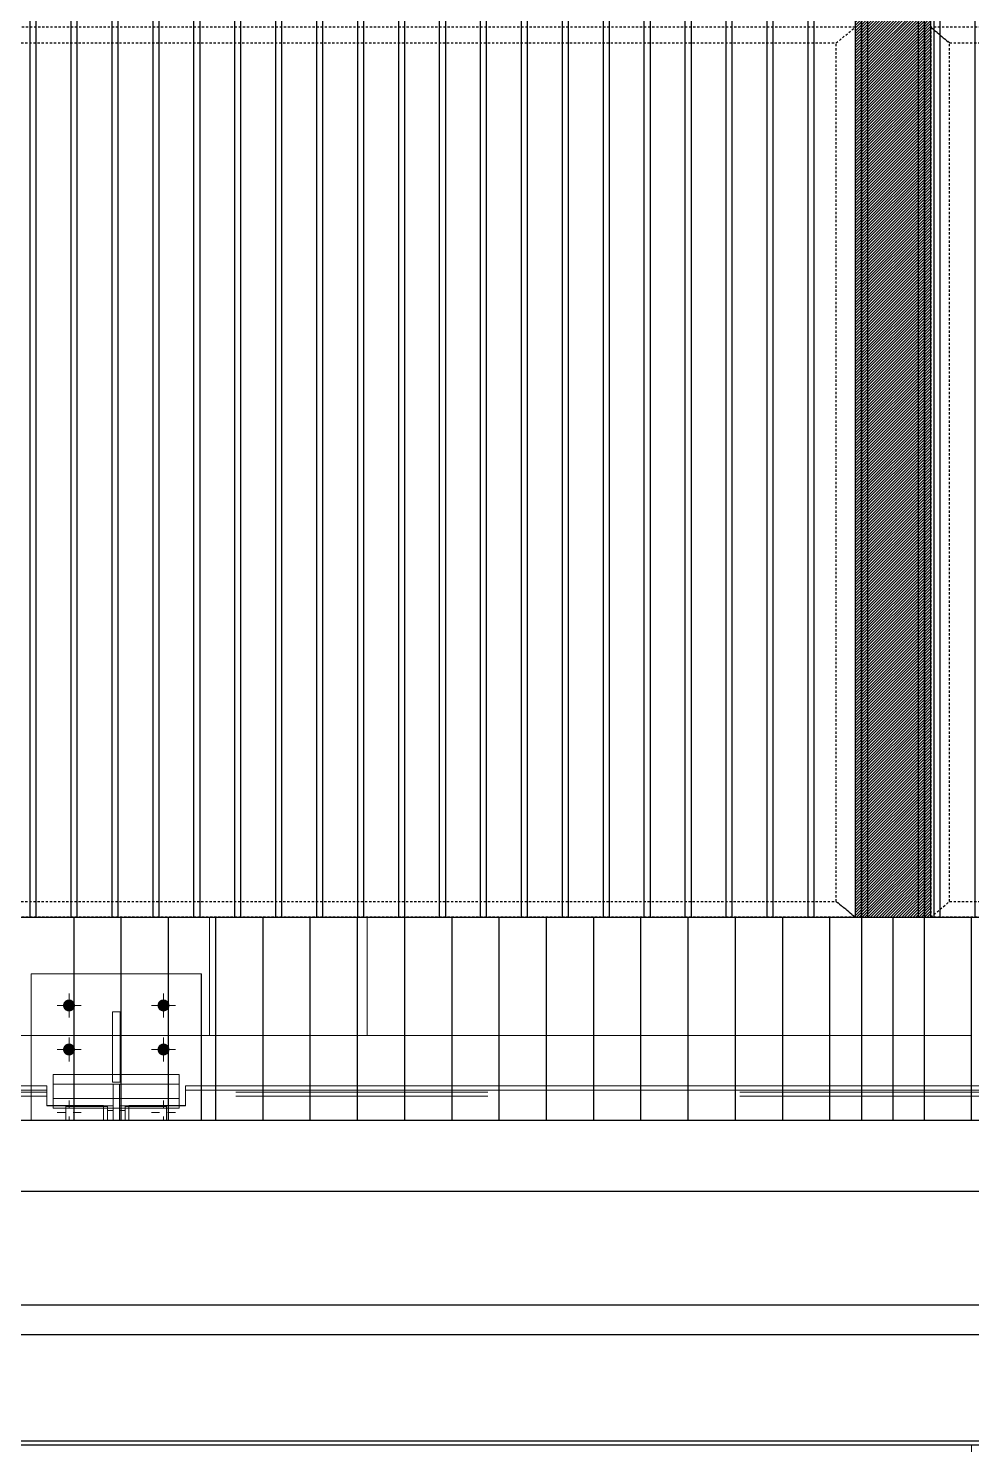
# Model space of a CAD drawing. Header units: millimetres. Extents: x 652937 to 1670132, y 1473552 to 2851037.
# Drawn here: x 823088 to 824586, y 1517620 to 1519870 of the extents above; entities that cross this region are included whole.
import ezdxf
from ezdxf.xclip import XClip

# ---------------------------------------------------------------- set-up
doc = ezdxf.new("R2010")
doc.units = ezdxf.units.MM
doc.header["$XCLIPFRAME"] = 0
for name, pattern in [('TA_GL_005.00000', [13.75, 5, -1.25, 1.25, -1.25, 5]), ('TA_HL_001.00000', [6.5, 3.55, -2.95]), ('XKITLINE00', [0]), ('XKITLINE02', [4, 2, -2])]:
    doc.linetypes.add(name, pattern=pattern)
doc.layers.add('000 - 0_HIDE_OBJ_FRAMING_DEF_SUB', color=1, linetype='Continuous', plot=False)
for name, color, linetype in [('000 - 0_SYM_DWG_GRIDLINE_MAIN_COLOR_251', 251, 'Continuous'), ('010 - ASPG_EXTR_MAIN_COLOR_2', 2, 'Continuous'), ('010 - ASPG_EXTR_WIPEOUT_', 250, 'Continuous'), ('010 - ASPG_FRAMING_MAIN_COLOR_1', 3, 'Continuous'), ('010 - ASPG_FRAMING_SUB_COLOR_2', 1, 'Continuous'), ('010 - ASPG_FRAMING_SUB_COLOR_3', 251, 'Continuous')]:
    doc.layers.add(name, color=color, linetype=linetype)
doc.layers.add('000_AREA_ASPG_AREA_HATCH_', color=7, linetype='Continuous', true_color=0xff8700, plot=False)
doc.layers.add('000_AREA_ASPG_AREA_MAIN_COLOR_1', color=7, linetype='Continuous', true_color=0xff8700, plot=False)
for name, color, linetype, lineweight in [('A-230-M_FLOOR', 2, 'Continuous', 25), ('A-CANOPY', 1, 'Continuous', 25), ('Bolt', 7, 'Continuous', 0), ('Part', 2, 'Continuous', 0)]:
    doc.layers.add(name, color=color, linetype=linetype, lineweight=lineweight)
doc.styles.add('TA', font='', dxfattribs={"height": 4.5})
doc.styles.get('TA').set_extended_font_data('Cordia New')

# ---------------------------------------------------------------- blocks, each defined once
blk = doc.blocks.new('*U6164')
at = {"layer": '000 - 0_SYM_DWG_GRIDLINE_MAIN_COLOR_251', "linetype": 'ByBlock', "ltscale": 5}
blk.add_line((200, 0), (-30071, 0), dxfattribs=at)
at = {"style": 'TA', "flags": 1}
blk.add_attdef('LOCATION', (6, -6), '', height=4.5, rotation=270, dxfattribs=at)
blk = doc.blocks.new('W-1-PP18-ST_ENT3_REV02_20260413-044638_PP18_ENT3_ELE2-DIMS-2')
at = {"color": 6, "linetype": 'TA_GL_005.00000', "rotation": 180}
for p in [(-7244, 107800), (-7244, 107400)]:
    blk.add_blockref('*U6164', p, dxfattribs=at)
blk = doc.blocks.new('GM_Louver Grill Vertical Z1 - Z Profile-V141-ENT 3 ELE-4 Sheet')
at = {"layer": '000 - 0_HIDE_OBJ_FRAMING_DEF_SUB'}
blk.add_line((187463.5, 105550), (187463.5, 114870), dxfattribs=at)
blk = doc.blocks.new('E4')
at = {"layer": '000 - 0_HIDE_OBJ_FRAMING_DEF_SUB'}
for points in [[(-1563166.2, 114870), (-1561666.2, 114870), (-1561666.2, 105550), (-1563166.2, 105550)], [(-1560166.2, 114870), (-1561666.2, 114870), (-1561666.2, 105550), (-1560166.2, 105550)], [(-1563116.2, 114820), (-1561716.2, 114820), (-1561716.2, 105600), (-1563116.2, 105600)], [(-1561616.2, 114820), (-1560216.2, 114820), (-1560216.2, 105600), (-1561616.2, 105600)]]:
    blk.add_lwpolyline(points, close=True, dxfattribs=at)
at = {"layer": '000 - 0_HIDE_OBJ_FRAMING_DEF_SUB', "color": 8}
for p in [(-1750429.7, 0), (-1750354.7, 0), (-1750279.7, 0), (-1750204.7, 0), (-1750129.7, 0), (-1750054.7, 0), (-1749979.7, 0), (-1749904.7, 0), (-1749829.7, 0), (-1749754.7, 0), (-1749679.7, 0), (-1749604.7, 0), (-1749529.7, 0), (-1749454.7, 0), (-1749379.7, 0), (-1749304.7, 0), (-1749229.7, 0), (-1749004.7, 0)]:
    blk.add_blockref('GM_Louver Grill Vertical Z1 - Z Profile-V141-ENT 3 ELE-4 Sheet', p, dxfattribs=at)
blk = doc.blocks.new('W-1-PP18-ST_ENT3_REV02_20260413-214324_PP18_ENT3_SE_ELE4-1')
at = {"layer": 'A-230-M_FLOOR', "color": 4, "lineweight": 9}
blk.add_lwpolyline([(1915, 102450), (1915, 114420), (2165, 114420), (2165, 102450)], dxfattribs=at)
at = {"layer": 'A-230-M_FLOOR', "lineweight": 9}
for points in [[(1915, 107800), (-835, 107800)], [(-835, 107400), (1915, 107400)], [(1915, 106200), (-835, 106200)]]:
    blk.add_lwpolyline(points, dxfattribs=at)
blk.add_blockref('E4', (1563456.2, 0))
blk = doc.blocks.new('*A40034527')
at = {"layer": 'Part', "linetype": 'XKITLINE02', "lineweight": 0}
for p, q in [((19.122009, -86.420099), (19.122009, -99.520099)), ((19.122093, -86.420099), (19.122093, -99.520099)), ((19.122101, -86.420099), (19.122101, -99.520099)), ((19.357009, -86.420099), (19.357009, -99.520099)), ((19.357093, -86.420099), (19.357093, -99.520099)), ((19.387009, -86.420099), (19.387009, -99.520099)), ((19.387093, -86.420099), (19.387093, -99.520099)), ((19.622009, -99.520099), (19.622009, -86.420099)), ((19.622101, -86.420099), (19.622101, -99.520099)), ((19.122001, -97.720099), (19.122001, -99.520099)), ((19.622001, -97.720099), (19.622001, -99.520099)), ((19.622093, -97.720099), (19.622093, -99.520099)), ((19.622101, -99.520099), (19.122001, -99.520099))]:
    blk.add_line(p, q, dxfattribs=at)
at = {"layer": 'Part', "linetype": 'XKITLINE00', "lineweight": 0}
for p, q in [((19.122001, -94.325099), (19.122001, -97.720099)), ((19.622001, -94.295099), (19.622001, -97.720099)), ((19.622093, -94.295099), (19.622093, -97.720099))]:
    blk.add_line(p, q, dxfattribs=at)
blk = doc.blocks.new('*A41354659')
at = {"layer": 'Part', "linetype": 'XKITLINE02', "lineweight": 0}
for p, q in [((16.322193, -99.720099), (16.322193, -101.220099)), ((31.322733, -99.720099), (16.322193, -99.720099)), ((16.322193, -101.220099), (31.322733, -101.220099))]:
    blk.add_line(p, q, dxfattribs=at)
blk = doc.blocks.new('*A41364660')
at = {"layer": 'Part', "linetype": 'XKITLINE02', "lineweight": 0}
for p, q in [((4.472193, -99.720099), (4.472193, -101.220099)), ((15.072732, -99.720099), (4.472193, -99.720099)), ((15.072193, -101.220099), (15.072193, -99.720099)), ((4.472193, -101.220099), (15.072732, -101.220099))]:
    blk.add_line(p, q, dxfattribs=at)
blk = doc.blocks.new('*A41454669')
at = {"layer": 'Part', "linetype": 'XKITLINE02', "lineweight": 0}
for p, q in [((16.322732, -99.720099), (15.072193, -99.720099)), ((15.072193, -99.720099), (15.072193, -105.720099)), ((16.322193, -105.720099), (16.322193, -99.720099)), ((15.072193, -105.720099), (16.322732, -105.720099))]:
    blk.add_line(p, q, dxfattribs=at)
blk = doc.blocks.new('*A41574681')
at = {"layer": 'Part', "linetype": 'XKITLINE00', "lineweight": 0}
for p, q in [((37.371892, -99.720099), (-7.628107, -99.720099)), ((-7.628107, -108.470099), (37.371892, -108.470099))]:
    blk.add_line(p, q, dxfattribs=at)
blk = doc.blocks.new('*A41584682')
at = {"layer": 'Part', "linetype": 'XKITLINE00', "lineweight": 0}
for p, q in [((-7.628107, -97.720099), (36.121892, -97.720099)), ((-7.628107, -99.720099), (36.121892, -99.720099))]:
    blk.add_line(p, q, dxfattribs=at)
blk = doc.blocks.new('*A41604684')
at = {"layer": 'Part', "linetype": 'XKITLINE00', "lineweight": 0}
for p, q in [((14.881683, -106.119092), (14.881608, -106.155229)), ((21.281608, -106.155229), (14.881608, -106.155229)), ((14.881608, -106.155229), (14.881611, -106.279648)), ((21.281683, -106.119092), (14.881683, -106.119092)), ((21.281608, -106.155229), (21.281683, -106.119092)), ((21.28161, -106.279648), (21.281608, -106.155229)), ((21.281683, -106.155229), (21.281684, -106.168859)), ((14.831471, -106.276757), (14.881617, -106.276757)), ((14.831471, -106.279648), (14.881611, -106.279648)), ((21.28161, -106.279648), (21.331471, -106.279648)), ((21.281616, -106.276757), (21.331471, -106.276757)), ((14.431622, -106.881257), (14.431623, -106.901739)), ((14.431623, -106.901739), (21.731641, -106.901739)), ((21.73164, -106.881257), (21.731641, -106.901739))]:
    blk.add_line(p, q, dxfattribs=at)
at = {"layer": 'Part', "linetype": 'XKITLINE02', "lineweight": 0}
for p, q in [((14.881615, -106.202106), (14.881684, -106.168859)), ((14.881684, -106.168859), (14.881683, -106.119092)), ((21.281684, -106.168859), (14.881684, -106.168859)), ((21.281684, -106.168859), (21.281615, -106.202106)), ((21.281683, -106.119092), (21.281683, -106.155229)), ((14.431611, -106.279648), (14.431617, -106.276757)), ((14.431611, -106.279648), (14.431622, -106.881257)), ((14.431611, -106.279648), (14.831471, -106.279648)), ((14.431628, -106.849081), (14.431617, -106.276757)), ((14.431617, -106.276757), (14.831471, -106.276757)), ((14.881611, -106.279648), (14.881617, -106.276757)), ((21.281615, -106.202106), (14.881615, -106.202106)), ((14.881617, -106.276757), (14.881615, -106.202106)), ((21.28161, -106.279648), (21.281616, -106.276757)), ((21.281615, -106.202106), (21.281616, -106.276757)), ((21.331471, -106.276757), (21.731635, -106.276757)), ((21.331471, -106.279648), (21.731629, -106.279648)), ((21.731635, -106.276757), (21.731629, -106.279648)), ((21.731629, -106.279648), (21.73164, -106.881257)), ((21.731646, -106.849081), (21.731635, -106.276757)), ((14.431697, -106.865601), (14.431623, -106.901739)), ((14.431628, -106.849081), (14.431696, -106.815834)), ((14.431628, -106.849081), (21.731646, -106.849081)), ((14.431696, -106.815834), (14.431697, -106.865601)), ((14.431696, -106.815834), (21.731714, -106.815834)), ((14.431697, -106.865601), (21.731715, -106.865601)), ((21.731641, -106.901739), (21.731715, -106.865601)), ((21.731714, -106.815834), (21.731646, -106.849081)), ((21.731715, -106.865601), (21.731714, -106.815834))]:
    blk.add_line(p, q, dxfattribs=at)
blk = doc.blocks.new('*A41644688')
at = {"layer": 'Part', "linetype": 'XKITLINE00', "lineweight": 0}
for p, q in [((7.381683, -106.119092), (7.381608, -106.155229)), ((13.781608, -106.155229), (7.381608, -106.155229)), ((7.381608, -106.155229), (7.381611, -106.279648)), ((13.781683, -106.119092), (7.381683, -106.119092)), ((13.781608, -106.155229), (13.781683, -106.119092)), ((13.781611, -106.279648), (13.781608, -106.155229)), ((13.781684, -106.155229), (13.781684, -106.168859)), ((7.331471, -106.276757), (7.381617, -106.276757)), ((7.331471, -106.279648), (7.381611, -106.279648)), ((13.781611, -106.279648), (13.831471, -106.279648)), ((13.781617, -106.276757), (13.831471, -106.276757)), ((6.931622, -106.881257), (6.931623, -106.901739)), ((6.931623, -106.901739), (14.231641, -106.901739)), ((14.23164, -106.881257), (14.231641, -106.901739))]:
    blk.add_line(p, q, dxfattribs=at)
at = {"layer": 'Part', "linetype": 'XKITLINE02', "lineweight": 0}
for p, q in [((7.381615, -106.202106), (7.381684, -106.168859)), ((7.381684, -106.168859), (7.381683, -106.119092)), ((13.781684, -106.168859), (7.381684, -106.168859)), ((13.781684, -106.168859), (13.781615, -106.202106)), ((13.781683, -106.119092), (13.781684, -106.155229)), ((6.931611, -106.279648), (6.931617, -106.276757)), ((6.931611, -106.279648), (6.931622, -106.881257)), ((6.931611, -106.279648), (7.331471, -106.279648)), ((6.931628, -106.849081), (6.931617, -106.276757)), ((6.931617, -106.276757), (7.331471, -106.276757)), ((7.381611, -106.279648), (7.381617, -106.276757)), ((13.781615, -106.202106), (7.381615, -106.202106)), ((7.381617, -106.276757), (7.381615, -106.202106)), ((13.781611, -106.279648), (13.781617, -106.276757)), ((13.781615, -106.202106), (13.781617, -106.276757)), ((13.831471, -106.276757), (14.231635, -106.276757)), ((13.831471, -106.279648), (14.231629, -106.279648)), ((14.231635, -106.276757), (14.231629, -106.279648)), ((14.231629, -106.279648), (14.23164, -106.881257)), ((14.231646, -106.849081), (14.231635, -106.276757)), ((6.931698, -106.865601), (6.931623, -106.901739)), ((6.931628, -106.849081), (6.931697, -106.815834)), ((6.931628, -106.849081), (14.231646, -106.849081)), ((6.931697, -106.815834), (6.931698, -106.865601)), ((6.931697, -106.815834), (14.231715, -106.815834)), ((6.931698, -106.865601), (14.231716, -106.865601)), ((14.231641, -106.901739), (14.231716, -106.865601)), ((14.231715, -106.815834), (14.231646, -106.849081)), ((14.231716, -106.865601), (14.231715, -106.815834))]:
    blk.add_line(p, q, dxfattribs=at)
blk = doc.blocks.new('*A41654689')
at = {"layer": 'Part', "linetype": 'XKITLINE00', "lineweight": 0}
for p, q in [((13.831471, -107.570088), (13.831471, -107.520088)), ((14.831864, -107.520088), (13.831471, -107.520088)), ((14.831864, -107.520088), (14.831471, -107.520088)), ((14.831471, -107.520088), (14.831471, -107.570088)), ((14.831864, -107.570088), (14.831864, -107.520088)), ((14.831864, -107.570088), (13.831471, -107.570088)), ((14.831471, -107.570088), (14.831864, -107.570088))]:
    blk.add_line(p, q, dxfattribs=at)
at = {"layer": 'Part', "linetype": 'XKITLINE02', "lineweight": 0}
for q in [(13.831864, -107.520088), (13.831471, -107.570088)]:
    blk.add_line((13.831864, -107.570088), q, dxfattribs=at)
blk = doc.blocks.new('*A41664690')
at = {"layer": 'Part', "linetype": 'XKITLINE02', "lineweight": 0}
for p, q in [((14.306864, -106.106494), (14.306471, -106.29698)), ((14.306864, -106.106494), (14.306864, -107.520088)), ((14.356864, -106.106494), (14.306864, -106.106494)), ((14.356864, -106.106494), (14.356471, -106.296979)), ((14.356864, -106.106494), (14.356864, -106.913058)), ((14.356471, -107.520088), (14.356864, -107.520088)), ((14.356471, -107.520088), (14.356864, -107.520088))]:
    blk.add_line(p, q, dxfattribs=at)
at = {"layer": 'Part', "linetype": 'XKITLINE00', "lineweight": 0}
for p, q in [((14.306471, -106.29698), (14.356471, -106.296979)), ((14.306471, -107.520088), (14.306471, -106.29698)), ((14.356471, -106.296979), (14.356471, -107.520088)), ((14.356864, -106.913058), (14.356864, -107.520088)), ((14.356471, -107.520088), (14.306471, -107.520088))]:
    blk.add_line(p, q, dxfattribs=at)
blk = doc.blocks.new('*A41674691')
at = {"layer": 'Part', "linetype": 'XKITLINE00', "lineweight": 0}
for p, q in [((13.831864, -106.031138), (13.831471, -106.2217)), ((13.831864, -106.031138), (14.301742, -106.031138)), ((14.361742, -106.031138), (14.831864, -106.031138)), ((14.831864, -106.031138), (14.831471, -106.22168)), ((14.831864, -106.031138), (14.831864, -106.106491)), ((14.831864, -106.106491), (14.831471, -106.297034)), ((13.831471, -106.2217), (14.831471, -106.22168)), ((13.831471, -106.297053), (13.831471, -106.2217)), ((14.831471, -106.297034), (13.831471, -106.297053)), ((14.831471, -106.22168), (14.831471, -106.297034))]:
    blk.add_line(p, q, dxfattribs=at)
at = {"layer": 'Part', "linetype": 'XKITLINE02', "lineweight": 0}
for p, q in [((13.831864, -106.106491), (13.831864, -106.031138)), ((14.301742, -106.031138), (14.361742, -106.031138)), ((13.831864, -106.106491), (13.831471, -106.297053)), ((14.831864, -106.106491), (13.831864, -106.106491))]:
    blk.add_line(p, q, dxfattribs=at)
blk = doc.blocks.new('*A41684692')
at = {"layer": 'Part', "linetype": 'XKITLINE00', "lineweight": 0}
for p, q in [((13.656884, -105.231116), (13.656909, -105.231116)), ((15.006884, -105.231116), (13.656884, -105.231116)), ((13.656884, -105.231116), (13.656884, -106.119092)), ((15.006909, -105.231116), (15.006884, -105.231116)), ((15.006884, -105.231116), (15.006884, -106.119092)), ((13.656884, -106.901739), (13.656884, -107.831116)), ((15.006884, -106.901739), (15.006884, -107.831116)), ((13.656909, -107.831116), (13.656884, -107.831116)), ((13.656884, -107.831116), (15.006884, -107.831116)), ((15.006909, -107.831116), (15.006884, -107.831116))]:
    blk.add_line(p, q, dxfattribs=at)
at = {"layer": 'Part', "linetype": 'XKITLINE02', "lineweight": 0}
for p, q in [((13.656909, -105.231116), (13.656909, -107.831116)), ((15.006909, -105.231116), (15.006909, -107.831116)), ((13.656884, -106.119092), (13.656884, -106.901739)), ((15.006884, -106.119092), (15.006884, -106.901739))]:
    blk.add_line(p, q, dxfattribs=at)
blk = doc.blocks.new('*A41694693')
at = {"layer": 'Part', "linetype": 'XKITLINE00', "lineweight": 0}
for p, q in [((14.30174, -106.091322), (14.301764, -105.531141)), ((14.301764, -105.531141), (14.361764, -105.531141)), ((14.361764, -105.531141), (14.36174, -106.091322)), ((14.361864, -105.531141), (14.361764, -105.531141)), ((14.361764, -105.531141), (14.361864, -105.531141)), ((14.361864, -106.031141), (14.361864, -105.531141)), ((14.36174, -106.091322), (14.361864, -106.031141)), ((14.36174, -106.091322), (14.30174, -106.091322))]:
    blk.add_line(p, q, dxfattribs=at)
at = {"layer": 'Part', "linetype": 'XKITLINE02', "lineweight": 0}
for p, q in [((14.301864, -106.031141), (14.301864, -105.531141)), ((14.301864, -106.031141), (14.30174, -106.091322)), ((14.361864, -106.031141), (14.301864, -106.031141))]:
    blk.add_line(p, q, dxfattribs=at)
blk = doc.blocks.new('*A41704694')
at = {"layer": 'Part', "linetype": 'XKITLINE02', "lineweight": 0}
for p, q in [((13.657104, -105.231116), (15.00711, -105.231116)), ((13.657104, -106.581116), (13.657104, -105.231116)), ((13.65711, -106.581116), (13.65711, -105.231116)), ((15.007104, -106.581116), (15.007104, -105.231116)), ((15.00711, -105.231116), (15.00711, -106.581116)), ((15.00711, -106.581116), (13.657104, -106.581116))]:
    blk.add_line(p, q, dxfattribs=at)
blk = doc.blocks.new('*A41714695')
at = {"layer": 'Part', "linetype": 'XKITLINE02', "lineweight": 0}
for p, q in [((13.931611, -106.279713), (13.931602, -106.284049)), ((13.931602, -106.284049), (14.261602, -106.284049)), ((13.931602, -106.284049), (13.931602, -106.297051)), ((14.306611, -106.279713), (13.931611, -106.279713)), ((13.931611, -106.279713), (13.931622, -106.87692)), ((14.261602, -106.284049), (14.261575, -106.297045)), ((14.261613, -106.881257), (14.261602, -106.284049)), ((14.306536, -106.31585), (14.306611, -106.279713)), ((14.306611, -106.279713), (14.306622, -106.87692)), ((14.306471, -106.31585), (14.306536, -106.31585)), ((14.306547, -106.913058), (14.306536, -106.31585)), ((13.931613, -106.881257), (13.931622, -106.87692)), ((13.931622, -106.87692), (14.306622, -106.87692)), ((14.261547, -106.881257), (14.261613, -106.881257)), ((14.261547, -106.913058), (14.261613, -106.881257)), ((14.306471, -106.913058), (14.306547, -106.913058)), ((14.306547, -106.913058), (14.306622, -106.87692))]:
    blk.add_line(p, q, dxfattribs=at)
at = {"layer": 'Part', "linetype": 'XKITLINE00', "lineweight": 0}
for p, q in [((13.931602, -106.297051), (13.931613, -106.881257)), ((14.261575, -106.297045), (14.261536, -106.31585)), ((14.261536, -106.31585), (14.306471, -106.31585)), ((14.261536, -106.31585), (14.261547, -106.913058)), ((13.931613, -106.881257), (14.261547, -106.881257)), ((14.261547, -106.913058), (14.306471, -106.913058))]:
    blk.add_line(p, q, dxfattribs=at)
blk = doc.blocks.new('*A41724696')
at = {"layer": 'Part', "linetype": 'XKITLINE00', "lineweight": 0}
for p, q in [((14.356581, -106.297043), (14.356542, -106.31585)), ((14.401581, -106.297042), (14.401542, -106.31585)), ((14.731608, -106.297036), (14.73162, -106.881257)), ((14.356554, -106.913058), (14.356542, -106.31585)), ((14.356542, -106.31585), (14.401542, -106.31585)), ((14.401554, -106.913058), (14.401542, -106.31585)), ((14.401609, -106.31585), (14.40162, -106.881257)), ((14.401554, -106.913058), (14.356554, -106.913058)), ((14.73162, -106.881257), (14.40162, -106.881257))]:
    blk.add_line(p, q, dxfattribs=at)
at = {"layer": 'Part', "linetype": 'XKITLINE02', "lineweight": 0}
for p, q in [((14.356617, -106.279713), (14.356581, -106.297043)), ((14.356629, -106.87692), (14.356617, -106.279713)), ((14.731617, -106.279713), (14.356617, -106.279713)), ((14.401608, -106.284049), (14.401581, -106.297042)), ((14.401608, -106.284049), (14.401609, -106.31585)), ((14.401608, -106.284049), (14.731608, -106.284049)), ((14.731608, -106.284049), (14.731617, -106.279713)), ((14.731608, -106.284049), (14.731608, -106.297036)), ((14.731629, -106.87692), (14.731617, -106.279713)), ((14.356554, -106.913058), (14.356629, -106.87692)), ((14.356629, -106.87692), (14.731629, -106.87692)), ((14.40162, -106.881257), (14.401554, -106.913058)), ((14.731629, -106.87692), (14.73162, -106.881257))]:
    blk.add_line(p, q, dxfattribs=at)
blk = doc.blocks.new('*A41734697')
at = {"layer": 'Bolt'}
for points in [[(14.003, -105.49), (14.001, -105.499), (13.996, -105.508), (13.99, -105.515), (13.983, -105.521), (13.975, -105.525), (13.966, -105.528), (13.957, -105.529), (13.948, -105.528), (13.939, -105.525), (13.93, -105.521), (13.923, -105.515), (13.917, -105.508), (13.913, -105.499), (13.91, -105.49), (13.909, -105.481), (13.91, -105.472), (13.913, -105.463), (13.917, -105.455), (13.923, -105.448), (13.93, -105.442), (13.939, -105.437), (13.948, -105.435), (13.957, -105.434), (13.966, -105.435), (13.975, -105.437), (13.983, -105.442), (13.99, -105.448), (13.996, -105.455), (14.001, -105.463), (14.003, -105.472), (14.004, -105.481)], [(14.753, -105.49), (14.751, -105.499), (14.746, -105.508), (14.74, -105.515), (14.733, -105.521), (14.725, -105.525), (14.716, -105.528), (14.707, -105.529), (14.698, -105.528), (14.689, -105.525), (14.68, -105.521), (14.673, -105.515), (14.667, -105.508), (14.663, -105.499), (14.66, -105.49), (14.659, -105.481), (14.66, -105.472), (14.663, -105.463), (14.667, -105.455), (14.673, -105.448), (14.68, -105.442), (14.689, -105.437), (14.698, -105.435), (14.707, -105.434), (14.716, -105.435), (14.725, -105.437), (14.733, -105.442), (14.74, -105.448), (14.746, -105.455), (14.751, -105.463), (14.753, -105.472), (14.754, -105.481)], [(14.003, -105.84), (14.001, -105.849), (13.996, -105.858), (13.99, -105.865), (13.983, -105.871), (13.975, -105.875), (13.966, -105.878), (13.957, -105.879), (13.948, -105.878), (13.939, -105.875), (13.93, -105.871), (13.923, -105.865), (13.917, -105.858), (13.913, -105.849), (13.91, -105.84), (13.909, -105.831), (13.91, -105.822), (13.913, -105.813), (13.917, -105.805), (13.923, -105.798), (13.93, -105.792), (13.939, -105.787), (13.948, -105.785), (13.957, -105.784), (13.966, -105.785), (13.975, -105.787), (13.983, -105.792), (13.99, -105.798), (13.996, -105.805), (14.001, -105.813), (14.003, -105.822), (14.004, -105.831)], [(14.753, -105.84), (14.751, -105.849), (14.746, -105.858), (14.74, -105.865), (14.733, -105.871), (14.725, -105.875), (14.716, -105.878), (14.707, -105.879), (14.698, -105.878), (14.689, -105.875), (14.68, -105.871), (14.673, -105.865), (14.667, -105.858), (14.663, -105.849), (14.66, -105.84), (14.659, -105.831), (14.66, -105.822), (14.663, -105.813), (14.667, -105.805), (14.673, -105.798), (14.68, -105.792), (14.689, -105.787), (14.698, -105.785), (14.707, -105.784), (14.716, -105.785), (14.725, -105.787), (14.733, -105.792), (14.74, -105.798), (14.746, -105.805), (14.751, -105.813), (14.753, -105.822), (14.754, -105.831)]]:
    blk.add_hatch(color=256, dxfattribs=at).paths.add_polyline_path(points, flags=17)
at = {"layer": 'Bolt', "linetype": 'XKITLINE00', "lineweight": 0}
for p, q in [((13.957, -105.576), (13.957, -105.386)), ((14.707, -105.576), (14.707, -105.386)), ((13.862, -105.481), (14.052, -105.481)), ((14.612, -105.481), (14.802, -105.481)), ((13.957, -105.926), (13.957, -105.736)), ((14.707, -105.926), (14.707, -105.736)), ((13.862, -105.831), (14.052, -105.831)), ((14.612, -105.831), (14.802, -105.831)), ((13.957, -106.236), (13.957, -106.299)), ((14.707, -106.236), (14.707, -106.299)), ((13.862, -106.331), (13.925, -106.331)), ((13.957, -106.426), (13.957, -106.363)), ((14.052, -106.331), (13.989, -106.331)), ((14.612, -106.331), (14.675, -106.331)), ((14.707, -106.426), (14.707, -106.363)), ((14.802, -106.331), (14.739, -106.331))]:
    blk.add_line(p, q, dxfattribs=at)
blk = doc.blocks.new('*A41744698')
at = {"layer": 'Bolt'}
for points in [[(14.089, -106.422), (14.096, -106.424), (14.103, -106.427), (14.108, -106.432), (14.113, -106.438), (14.116, -106.444), (14.118, -106.451), (14.119, -106.458), (14.118, -106.466), (14.116, -106.473), (14.113, -106.479), (14.108, -106.485), (14.102, -106.489), (14.096, -106.493), (14.089, -106.495), (14.082, -106.496), (14.074, -106.495), (14.067, -106.493), (14.061, -106.489), (14.055, -106.485), (14.05, -106.479), (14.047, -106.472), (14.045, -106.465), (14.044, -106.458), (14.045, -106.451), (14.047, -106.444), (14.05, -106.437), (14.055, -106.432), (14.061, -106.427), (14.067, -106.424), (14.074, -106.422), (14.082, -106.421)], [(14.089, -106.67), (14.096, -106.673), (14.103, -106.676), (14.108, -106.681), (14.113, -106.686), (14.116, -106.693), (14.118, -106.7), (14.119, -106.707), (14.118, -106.714), (14.116, -106.721), (14.113, -106.728), (14.108, -106.734), (14.102, -106.738), (14.096, -106.742), (14.089, -106.744), (14.082, -106.744), (14.074, -106.744), (14.067, -106.742), (14.061, -106.738), (14.055, -106.733), (14.05, -106.728), (14.047, -106.721), (14.045, -106.714), (14.044, -106.707), (14.045, -106.7), (14.047, -106.693), (14.05, -106.686), (14.055, -106.681), (14.061, -106.676), (14.067, -106.673), (14.074, -106.67), (14.082, -106.67)]]:
    blk.add_hatch(color=256, dxfattribs=at).paths.add_polyline_path(points, flags=17)
at = {"layer": 'Bolt', "linetype": 'XKITLINE00', "lineweight": 0}
for p, q in [((14.082, -106.462), (14.082, -106.439)), ((14.082, -106.711), (14.082, -106.688))]:
    blk.add_line(p, q, dxfattribs=at)
blk = doc.blocks.new('*A41754699')
at = {"layer": 'Bolt'}
for points in [[(14.589, -106.422), (14.596, -106.424), (14.603, -106.427), (14.608, -106.432), (14.613, -106.438), (14.616, -106.444), (14.618, -106.451), (14.619, -106.458), (14.618, -106.466), (14.616, -106.473), (14.613, -106.479), (14.608, -106.485), (14.602, -106.489), (14.596, -106.493), (14.589, -106.495), (14.582, -106.496), (14.574, -106.495), (14.567, -106.493), (14.561, -106.489), (14.555, -106.485), (14.55, -106.479), (14.547, -106.472), (14.545, -106.465), (14.544, -106.458), (14.545, -106.451), (14.547, -106.444), (14.55, -106.437), (14.555, -106.432), (14.561, -106.427), (14.567, -106.424), (14.574, -106.422), (14.582, -106.421)], [(14.589, -106.67), (14.596, -106.673), (14.603, -106.676), (14.608, -106.681), (14.613, -106.686), (14.616, -106.693), (14.618, -106.7), (14.619, -106.707), (14.618, -106.714), (14.616, -106.721), (14.613, -106.728), (14.608, -106.734), (14.602, -106.738), (14.596, -106.742), (14.589, -106.744), (14.582, -106.744), (14.574, -106.744), (14.567, -106.742), (14.561, -106.738), (14.555, -106.733), (14.55, -106.728), (14.547, -106.721), (14.545, -106.714), (14.544, -106.707), (14.545, -106.7), (14.547, -106.693), (14.55, -106.686), (14.555, -106.681), (14.561, -106.676), (14.567, -106.673), (14.574, -106.67), (14.582, -106.67)]]:
    blk.add_hatch(color=256, dxfattribs=at).paths.add_polyline_path(points, flags=17)
at = {"layer": 'Bolt', "linetype": 'XKITLINE00', "lineweight": 0}
for p, q in [((14.582, -106.462), (14.582, -106.439)), ((14.582, -106.711), (14.582, -106.688))]:
    blk.add_line(p, q, dxfattribs=at)
blk = doc.blocks.new('*A42154739')
at = {"layer": 'Part', "linetype": 'XKITLINE02', "lineweight": 0}
for p, q in [((19.922106, -99.570099), (18.821996, -99.570099)), ((18.821996, -99.570099), (18.821996, -99.620099)), ((18.821996, -99.620099), (19.922106, -99.620099)), ((18.822106, -99.570099), (18.822106, -99.620099)), ((19.921996, -99.620099), (19.921996, -99.570099)), ((19.922106, -99.620099), (19.922106, -99.570099))]:
    blk.add_line(p, q, dxfattribs=at)
blk = doc.blocks.new('*A42164740')
at = {"layer": 'Part', "linetype": 'XKITLINE02', "lineweight": 0}
for p, q in [((18.721976, -99.720099), (18.821996, -99.620099)), ((18.822106, -99.620099), (18.722126, -99.720099)), ((18.821996, -99.620099), (18.822106, -99.620099)), ((18.821996, -99.620099), (19.922106, -99.620099)), ((20.021976, -99.720099), (19.921996, -99.620099)), ((19.922106, -99.620099), (20.022126, -99.720099)), ((20.022126, -99.720099), (18.721976, -99.720099)), ((20.022126, -99.720099), (20.021976, -99.720099))]:
    blk.add_line(p, q, dxfattribs=at)
blk = doc.blocks.new('*A42174741')
at = {"layer": 'Part', "linetype": 'XKITLINE02', "lineweight": 0}
for p, q in [((19.357081, -99.270099), (19.332021, -99.270099)), ((19.332021, -99.270099), (19.332021, -99.545099)), ((19.332081, -99.545099), (19.332081, -99.270099)), ((19.357021, -99.570099), (19.357021, -99.270099)), ((19.357081, -99.570099), (19.357081, -99.270099)), ((19.332081, -99.545099), (19.057021, -99.545099)), ((19.057021, -99.545099), (19.057021, -99.570099)), ((19.057081, -99.545099), (19.057081, -99.570099)), ((19.057021, -99.570099), (19.357081, -99.570099))]:
    blk.add_line(p, q, dxfattribs=at)
blk = doc.blocks.new('*A42184742')
at = {"layer": 'Bolt', "linetype": 'XKITLINE02', "lineweight": 0}
for p, q in [((19.426651, -99.395099), (19.212051, -99.395099)), ((19.357031, -99.430099), (19.332031, -99.430099)), ((19.35707, -99.360099), (19.33207, -99.360099)), ((19.387044, -99.430099), (19.357044, -99.430099)), ((19.387058, -99.360099), (19.357058, -99.360099))]:
    blk.add_line(p, q, dxfattribs=at)
blk = doc.blocks.new('*A42194743')
at = {"layer": 'Bolt', "linetype": 'XKITLINE02', "lineweight": 0}
for p, q in [((18.937029, -99.620099), (18.937029, -99.570099)), ((18.972051, -99.620099), (18.972051, -99.570099)), ((19.007073, -99.620099), (19.007073, -99.570099)), ((19.737029, -99.620099), (19.737029, -99.570099)), ((19.772051, -99.620099), (19.772051, -99.570099)), ((19.807073, -99.620099), (19.807073, -99.570099))]:
    blk.add_line(p, q, dxfattribs=at)
blk = doc.blocks.new('W-1-PP18-ST_ENT3_REV02_20260413-214457_PP18_ENT3_SE_ELE4-2')
at = {"lineweight": 0, "xscale": 200, "yscale": 200, "zscale": 200}
for name in ['*A40034527', '*A41584682', '*A42174741', '*A42184742', '*A42164740', '*A42154739', '*A42194743', '*A41574681', '*A41364660', '*A41454669', '*A41354659', '*A41684692', '*A41704694', '*A41734697', '*A41694693', '*A41674691', '*A41644688', '*A41664690', '*A41604684', '*A41714695', '*A41724696', '*A41744698', '*A41754699', '*A41654689']:
    blk.add_blockref(name, (-2309.3778, 127344.0198), dxfattribs=at)
blk = doc.blocks.new('*U6720')
blk.add_wipeout([(50, 0), (1450, 0), (1450, 8482), (50, 8482)]).dxf.layer = '010 - ASPG_EXTR_WIPEOUT_'
at = {"layer": '010 - ASPG_EXTR_MAIN_COLOR_2'}
for points in [[(64.8, 0), (75, 0), (75, 8482), (64.8, 8482)], [(129.8, 0), (140, 0), (140, 8482), (129.8, 8482)], [(194.8, 0), (205, 0), (205, 8482), (194.8, 8482)], [(259.8, 0), (270, 0), (270, 8482), (259.8, 8482)], [(324.8, 0), (335, 0), (335, 8482), (324.8, 8482)], [(389.8, 0), (400, 0), (400, 8482), (389.8, 8482)], [(454.8, 0), (465, 0), (465, 8482), (454.8, 8482)], [(519.8, 0), (530, 0), (530, 8482), (519.8, 8482)], [(584.8, 0), (595, 0), (595, 8482), (584.8, 8482)], [(649.8, 0), (660, 0), (660, 8482), (649.8, 8482)], [(714.8, 0), (725, 0), (725, 8482), (714.8, 8482)], [(779.8, 0), (790, 0), (790, 8482), (779.8, 8482)], [(844.8, 0), (855, 0), (855, 8482), (844.8, 8482)], [(909.8, 0), (920, 0), (920, 8482), (909.8, 8482)], [(974.8, 0), (985, 0), (985, 8482), (974.8, 8482)], [(1039.8, 0), (1050, 0), (1050, 8482), (1039.8, 8482)], [(1104.8, 0), (1115, 0), (1115, 8482), (1104.8, 8482)], [(1169.8, 0), (1180, 0), (1180, 8482), (1169.8, 8482)], [(1234.8, 0), (1245, 0), (1245, 8482), (1234.8, 8482)], [(1299.8, 0), (1310, 0), (1310, 8482), (1299.8, 8482)], [(1364.8, 0), (1375, 0), (1375, 8482), (1364.8, 8482)]]:
    blk.add_lwpolyline(points, close=True, dxfattribs=at)
at = {"layer": '010 - ASPG_FRAMING_SUB_COLOR_2'}
blk.add_lwpolyline([(50, 0), (1450, 0), (1450, 8482), (50, 8482)], close=True, dxfattribs=at)
for points in [[(-50, 0), (50, 0), (50, 8482), (-50, 8482)], [(1450, 0), (1550, 0), (1550, 8482), (1450, 8482)]]:
    blk.add_wipeout(points).dxf.layer = '010 - ASPG_EXTR_WIPEOUT_'
at = {"layer": '010 - ASPG_FRAMING_MAIN_COLOR_1'}
for points in [[(-50, 0), (-40, 0), (-40, 8482), (-50, 8482)], [(40, 0), (50, 0), (50, 8482), (40, 8482)], [(1450, 0), (1460, 0), (1460, 8482), (1450, 8482)], [(1540, 0), (1550, 0), (1550, 8482), (1540, 8482)]]:
    blk.add_lwpolyline(points, close=True, dxfattribs=at)
at = {"layer": '010 - ASPG_FRAMING_SUB_COLOR_2'}
for points in [[(-50, 0), (50, 0), (50, 8482), (-50, 8482)], [(1450, 0), (1550, 0), (1550, 8482), (1450, 8482)]]:
    blk.add_lwpolyline(points, close=True, dxfattribs=at)
blk = doc.blocks.new('*U7581')
blk.add_wipeout([(-17403.4, 175), (-17153.4, 175), (-17153.4, 6), (-17203.4, 6), (-17203.4, 0), (0, 0), (0, 515), (-16553.4, 515), (-16553.4, 402.5), (-16980.9, 402.5), (-16980.9, 222.3), (-17403.4, 222.3)]).dxf.layer = 'A-CANOPY'
at = {"layer": 'A-CANOPY'}
for p, q in [((-16553.4, 402.5), (0, 402.5)), ((-16980.9, 222.3), (0, 222.3)), ((-17169.8, 175), (0, 175)), ((-17153.4, 6), (0, 6))]:
    blk.add_line(p, q, dxfattribs=at)
blk.add_lwpolyline([(-17403.4, 175), (-17153.4, 175), (-17153.4, 6), (-17203.4, 6), (-17203.4, 0), (0, 0), (0, 515), (-16553.4, 515), (-16553.4, 402.5), (-16980.9, 402.5), (-16980.9, 222.3), (-17403.4, 222.3), (-17403.4, 175)], close=True, dxfattribs=at)
blk = doc.blocks.new('C-1-PP18-AR-2341-02-C_20260414-001432_PP18_ENT3_EX_ELE4')
at = {"color": 6}
blk.add_blockref('*U7581', (9563.7, 105550), dxfattribs=at)
blk = doc.blocks.new('*U8802')
at = {"layer": '010 - ASPG_FRAMING_SUB_COLOR_3', "linetype": 'ByBlock'}
for points in [[(0, 0), (0, 1380), (25, 1350), (25, 30), (0, 0)], [(1413.7, 1380), (0, 1380), (25, 1350), (1388.7, 1350)], [(1413.7, 0), (1413.7, 1380), (1388.7, 1350), (1388.7, 30), (1413.7, 0)], [(25, 30), (1388.7, 30), (1413.7, 0), (0, 0), (25, 30)]]:
    blk.add_lwpolyline(points, close=True, dxfattribs=at)
blk = doc.blocks.new('*U8821')
at = {"layer": '000_AREA_ASPG_AREA_HATCH_', "transparency": 33554539}
h = blk.add_hatch(dxfattribs=at)
h.set_pattern_fill('ANSI31', color=256)
h.set_pattern_definition([(45, (-24.4354, 8456.1105), (-2.245064, 2.245064), [])])
h.paths.add_polyline_path([(-60, 0), (60, 0), (60, 8482), (-60, 8482)])
at = {"layer": '000_AREA_ASPG_AREA_MAIN_COLOR_1'}
blk.add_lwpolyline([(-60, 0), (60, 0), (60, 8482), (-60, 8482)], close=True, dxfattribs=at)

msp = doc.modelspace()

# ---------------------------------------------------------------- block references
at = {"color": 6}
msp.add_blockref('W-1-PP18-ST_ENT3_REV02_20260413-044638_PP18_ENT3_ELE2-DIMS-2', (822670.5264, 1412070.4203), dxfattribs=at)

# ---------------------------------------------------------------- next in the draw order: block references
ref = msp.add_blockref('W-1-PP18-ST_ENT3_REV02_20260413-214324_PP18_ENT3_SE_ELE4-1', (822670.5264, 1412070.4203), dxfattribs=at)
XClip(ref).set_block_clipping_path([(-8921.6742467015, 100922), (26429.9241350386, 117178.2602934372)])

# ---------------------------------------------------------------- next in the draw order: block references
ref = msp.add_blockref('W-1-PP18-ST_ENT3_REV02_20260413-214457_PP18_ENT3_SE_ELE4-2', (822670.5264, 1412070.4203), dxfattribs=at)
XClip(ref).set_block_clipping_path([(-8921.6742467015, 100922), (26429.9241350386, 117178.2602934372)])

# ---------------------------------------------------------------- next in the draw order: block references
for name, p in [('*U6720', (824460.5264, 1518458.4203)), ('C-1-PP18-AR-2341-02-C_20260414-001432_PP18_ENT3_EX_ELE4', (822670.5264, 1412070.4203))]:
    msp.add_blockref(name, p)

# ---------------------------------------------------------------- next in the draw order: block references
msp.add_blockref('*U6720', (822960.5264, 1518458.4203))

# ---------------------------------------------------------------- next in the draw order: block references
msp.add_blockref('*U8821', (824460.5264, 1518458.4203))
at = {"linetype": 'TA_HL_001.00000', "rotation": 90}
for p in [(824400.5264, 1518458.4203), (825900.5264, 1518458.4203)]:
    msp.add_blockref('*U8802', p, dxfattribs=at)

doc.saveas('drawing.dxf')
